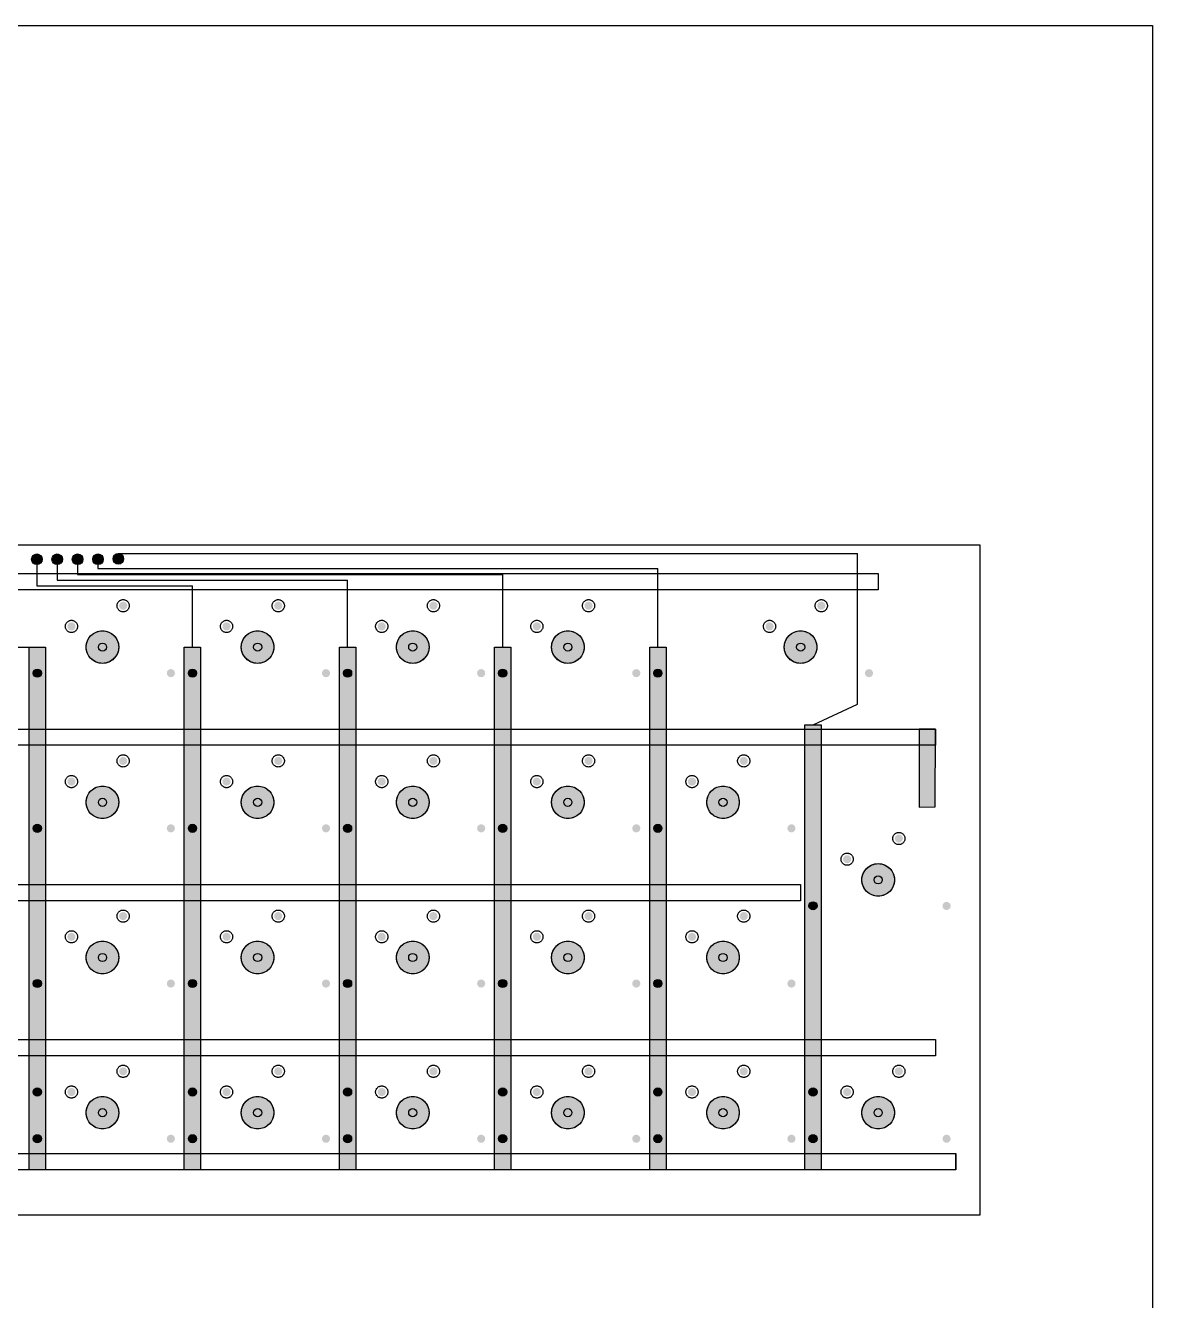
# Model space of a CAD drawing. Header units: millimetres. Extents: x -212 to 952, y -78 to 872.
# Drawn here: x 363.1 to 501.5, y 78.3 to 234.8 of the extents above; entities that cross this region are included whole.
import ezdxf

# ---------------------------------------------------------------- set-up
doc = ezdxf.new("R2010")
doc.units = ezdxf.units.MM
doc.linetypes.add('DASHED', pattern=[19.05, 12.7, -6.35])
for name, color, linetype in [('Bottom_Trail', 16, 'Continuous'), ('PCB_Outline', 5, 'Continuous'), ('SwitchHoles', 1, 'DASHED'), ('Top_Lines', 171, 'Continuous')]:
    doc.layers.add(name, color=color, linetype=linetype)
doc.layers.add('Top_Trail', color=171, linetype='Continuous', lineweight=25)

msp = doc.modelspace()

# ---------------------------------------------------------------- hatches: boundary and pattern name
at = {"layer": 'Bottom_Trail'}
h = msp.add_hatch(color=256, dxfattribs=at)
h.set_gradient(color1=(255, 255, 255))
edge = h.paths.add_edge_path()
edge.add_arc((368.743, 161.068), 0.5, 0, 360)
edge = h.paths.add_edge_path()
edge.add_arc((375.093, 163.608), 0.5, 0, 360)
edge = h.paths.add_edge_path()
edge.add_arc((380.953, 155.331), 0.5, 0, 360)
h = msp.add_hatch(color=256, dxfattribs=at)
h.set_gradient(color1=(255, 255, 255))
edge = h.paths.add_edge_path()
edge.add_arc((387.793, 161.068), 0.5, 0, 360)
edge = h.paths.add_edge_path()
edge.add_arc((394.143, 163.608), 0.5, 0, 360)
edge = h.paths.add_edge_path()
edge.add_arc((400.003, 155.331), 0.5, 0, 360)
h = msp.add_hatch(color=256, dxfattribs=at)
h.set_gradient(color1=(255, 255, 255))
edge = h.paths.add_edge_path()
edge.add_arc((406.843, 161.068), 0.5, 0, 360)
edge = h.paths.add_edge_path()
edge.add_arc((413.193, 163.608), 0.5, 0, 360)
edge = h.paths.add_edge_path()
edge.add_arc((419.053, 155.331), 0.5, 0, 360)
h = msp.add_hatch(color=256, dxfattribs=at)
h.set_gradient(color1=(255, 255, 255))
edge = h.paths.add_edge_path()
edge.add_arc((425.893, 161.068), 0.5, 0, 360)
edge = h.paths.add_edge_path()
edge.add_arc((432.243, 163.608), 0.5, 0, 360)
edge = h.paths.add_edge_path()
edge.add_arc((438.103, 155.331), 0.5, 0, 360)
h = msp.add_hatch(color=256, dxfattribs=at)
h.set_gradient(color1=(255, 255, 255))
edge = h.paths.add_edge_path()
edge.add_arc((454.468, 161.068), 0.5, 0, 360)
edge = h.paths.add_edge_path()
edge.add_arc((460.818, 163.608), 0.5, 0, 360)
edge = h.paths.add_edge_path()
edge.add_arc((466.678, 155.331), 0.5, 0, 360)
h = msp.add_hatch(color=256, dxfattribs=at)
h.set_gradient(color1=(0, 255, 0), color2=(0, 255, 0))
edge = h.paths.add_edge_path()
edge.add_arc((372.553, 158.528), 2, 0, 360)
h = msp.add_hatch(color=256, dxfattribs=at)
h.set_gradient(color1=(0, 255, 0), color2=(0, 255, 0))
edge = h.paths.add_edge_path()
edge.add_arc((391.603, 158.528), 2, 0, 360)
h = msp.add_hatch(color=256, dxfattribs=at)
h.set_gradient(color1=(0, 255, 0), color2=(0, 255, 0))
edge = h.paths.add_edge_path()
edge.add_arc((410.653, 158.528), 2, 0, 360)
h = msp.add_hatch(color=256, dxfattribs=at)
h.set_gradient(color1=(0, 255, 0), color2=(0, 255, 0))
edge = h.paths.add_edge_path()
edge.add_arc((429.703, 158.528), 2, 0, 360)
h = msp.add_hatch(color=256, dxfattribs=at)
h.set_gradient(color1=(0, 255, 0), color2=(0, 255, 0))
edge = h.paths.add_edge_path()
edge.add_arc((458.278, 158.528), 2, 0, 360)
h = msp.add_hatch(color=256, dxfattribs=at)
h.set_gradient(color1=(0, 255, 0), color2=(0, 255, 0))
h.paths.add_polyline_path([(474.797, 138.909), (474.836, 148.473), (472.841, 148.473), (472.834, 138.901)])
h = msp.add_hatch(color=256, dxfattribs=at)
h.set_gradient(color1=(255, 255, 255))
edge = h.paths.add_edge_path()
edge.add_arc((368.743, 142.018), 0.5, 0, 360)
edge = h.paths.add_edge_path()
edge.add_arc((375.093, 144.558), 0.5, 0, 360)
edge = h.paths.add_edge_path()
edge.add_arc((380.953, 136.281), 0.5, 0, 360)
h = msp.add_hatch(color=256, dxfattribs=at)
h.set_gradient(color1=(255, 255, 255))
edge = h.paths.add_edge_path()
edge.add_arc((387.793, 142.018), 0.5, 0, 360)
edge = h.paths.add_edge_path()
edge.add_arc((394.143, 144.558), 0.5, 0, 360)
edge = h.paths.add_edge_path()
edge.add_arc((400.003, 136.281), 0.5, 0, 360)
h = msp.add_hatch(color=256, dxfattribs=at)
h.set_gradient(color1=(255, 255, 255))
edge = h.paths.add_edge_path()
edge.add_arc((406.843, 142.018), 0.5, 0, 360)
edge = h.paths.add_edge_path()
edge.add_arc((413.193, 144.558), 0.5, 0, 360)
edge = h.paths.add_edge_path()
edge.add_arc((419.053, 136.281), 0.5, 0, 360)
h = msp.add_hatch(color=256, dxfattribs=at)
h.set_gradient(color1=(255, 255, 255))
edge = h.paths.add_edge_path()
edge.add_arc((425.893, 142.018), 0.5, 0, 360)
edge = h.paths.add_edge_path()
edge.add_arc((432.243, 144.558), 0.5, 0, 360)
edge = h.paths.add_edge_path()
edge.add_arc((438.103, 136.281), 0.5, 0, 360)
h = msp.add_hatch(color=256, dxfattribs=at)
h.set_gradient(color1=(255, 255, 255))
edge = h.paths.add_edge_path()
edge.add_arc((444.943, 142.018), 0.5, 0, 360)
edge = h.paths.add_edge_path()
edge.add_arc((451.293, 144.558), 0.5, 0, 360)
edge = h.paths.add_edge_path()
edge.add_arc((457.153, 136.281), 0.5, 0, 360)
h = msp.add_hatch(color=256, dxfattribs=at)
h.set_gradient(color1=(0, 255, 0), color2=(0, 255, 0))
edge = h.paths.add_edge_path()
edge.add_arc((372.553, 139.478), 2, 0, 360)
h = msp.add_hatch(color=256, dxfattribs=at)
h.set_gradient(color1=(0, 255, 0), color2=(0, 255, 0))
edge = h.paths.add_edge_path()
edge.add_arc((391.603, 139.478), 2, 0, 360)
h = msp.add_hatch(color=256, dxfattribs=at)
h.set_gradient(color1=(0, 255, 0), color2=(0, 255, 0))
edge = h.paths.add_edge_path()
edge.add_arc((410.653, 139.478), 2, 0, 360)
h = msp.add_hatch(color=256, dxfattribs=at)
h.set_gradient(color1=(0, 255, 0), color2=(0, 255, 0))
edge = h.paths.add_edge_path()
edge.add_arc((429.703, 139.478), 2, 0, 360)
h = msp.add_hatch(color=256, dxfattribs=at)
h.set_gradient(color1=(0, 255, 0), color2=(0, 255, 0))
edge = h.paths.add_edge_path()
edge.add_arc((448.753, 139.478), 2, 0, 360)
h = msp.add_hatch(color=256, dxfattribs=at)
h.set_gradient(color1=(255, 255, 255))
edge = h.paths.add_edge_path()
edge.add_arc((463.993, 132.493), 0.5, 0, 360)
edge = h.paths.add_edge_path()
edge.add_arc((470.343, 135.033), 0.5, 0, 360)
edge = h.paths.add_edge_path()
edge.add_arc((476.203, 126.756), 0.5, 0, 360)
h = msp.add_hatch(color=256, dxfattribs=at)
h.set_gradient(color1=(0, 255, 0), color2=(0, 255, 0))
edge = h.paths.add_edge_path()
edge.add_arc((467.803, 129.953), 2, 0, 360)
h = msp.add_hatch(color=256, dxfattribs=at)
h.set_gradient(color1=(255, 255, 255))
edge = h.paths.add_edge_path()
edge.add_arc((368.743, 122.968), 0.5, 0, 360)
edge = h.paths.add_edge_path()
edge.add_arc((375.093, 125.508), 0.5, 0, 360)
edge = h.paths.add_edge_path()
edge.add_arc((380.953, 117.231), 0.5, 0, 360)
h = msp.add_hatch(color=256, dxfattribs=at)
h.set_gradient(color1=(255, 255, 255))
edge = h.paths.add_edge_path()
edge.add_arc((387.793, 122.968), 0.5, 0, 360)
edge = h.paths.add_edge_path()
edge.add_arc((394.143, 125.508), 0.5, 0, 360)
edge = h.paths.add_edge_path()
edge.add_arc((400.003, 117.231), 0.5, 0, 360)
h = msp.add_hatch(color=256, dxfattribs=at)
h.set_gradient(color1=(255, 255, 255))
edge = h.paths.add_edge_path()
edge.add_arc((406.843, 122.968), 0.5, 0, 360)
edge = h.paths.add_edge_path()
edge.add_arc((413.193, 125.508), 0.5, 0, 360)
edge = h.paths.add_edge_path()
edge.add_arc((419.053, 117.231), 0.5, 0, 360)
h = msp.add_hatch(color=256, dxfattribs=at)
h.set_gradient(color1=(255, 255, 255))
edge = h.paths.add_edge_path()
edge.add_arc((425.893, 122.968), 0.5, 0, 360)
edge = h.paths.add_edge_path()
edge.add_arc((432.243, 125.508), 0.5, 0, 360)
edge = h.paths.add_edge_path()
edge.add_arc((438.103, 117.231), 0.5, 0, 360)
h = msp.add_hatch(color=256, dxfattribs=at)
h.set_gradient(color1=(255, 255, 255))
edge = h.paths.add_edge_path()
edge.add_arc((444.943, 122.968), 0.5, 0, 360)
edge = h.paths.add_edge_path()
edge.add_arc((451.293, 125.508), 0.5, 0, 360)
edge = h.paths.add_edge_path()
edge.add_arc((457.153, 117.231), 0.5, 0, 360)
h = msp.add_hatch(color=256, dxfattribs=at)
h.set_gradient(color1=(0, 255, 0), color2=(0, 255, 0))
edge = h.paths.add_edge_path()
edge.add_arc((372.553, 120.428), 2, 0, 360)
h = msp.add_hatch(color=256, dxfattribs=at)
h.set_gradient(color1=(0, 255, 0), color2=(0, 255, 0))
edge = h.paths.add_edge_path()
edge.add_arc((391.603, 120.428), 2, 0, 360)
h = msp.add_hatch(color=256, dxfattribs=at)
h.set_gradient(color1=(0, 255, 0), color2=(0, 255, 0))
edge = h.paths.add_edge_path()
edge.add_arc((410.653, 120.428), 2, 0, 360)
h = msp.add_hatch(color=256, dxfattribs=at)
h.set_gradient(color1=(0, 255, 0), color2=(0, 255, 0))
edge = h.paths.add_edge_path()
edge.add_arc((429.703, 120.428), 2, 0, 360)
h = msp.add_hatch(color=256, dxfattribs=at)
h.set_gradient(color1=(0, 255, 0), color2=(0, 255, 0))
edge = h.paths.add_edge_path()
edge.add_arc((448.753, 120.428), 2, 0, 360)
h = msp.add_hatch(color=256, dxfattribs=at)
h.set_gradient(color1=(255, 255, 255))
edge = h.paths.add_edge_path()
edge.add_arc((368.743, 103.918), 0.5, 0, 360)
edge = h.paths.add_edge_path()
edge.add_arc((375.093, 106.458), 0.5, 0, 360)
edge = h.paths.add_edge_path()
edge.add_arc((380.953, 98.181), 0.5, 0, 360)
h = msp.add_hatch(color=256, dxfattribs=at)
h.set_gradient(color1=(255, 255, 255))
edge = h.paths.add_edge_path()
edge.add_arc((387.793, 103.918), 0.5, 0, 360)
edge = h.paths.add_edge_path()
edge.add_arc((394.143, 106.458), 0.5, 0, 360)
edge = h.paths.add_edge_path()
edge.add_arc((400.003, 98.181), 0.5, 0, 360)
h = msp.add_hatch(color=256, dxfattribs=at)
h.set_gradient(color1=(255, 255, 255))
edge = h.paths.add_edge_path()
edge.add_arc((406.843, 103.918), 0.5, 0, 360)
edge = h.paths.add_edge_path()
edge.add_arc((413.193, 106.458), 0.5, 0, 360)
edge = h.paths.add_edge_path()
edge.add_arc((419.053, 98.181), 0.5, 0, 360)
h = msp.add_hatch(color=256, dxfattribs=at)
h.set_gradient(color1=(255, 255, 255))
edge = h.paths.add_edge_path()
edge.add_arc((425.893, 103.918), 0.5, 0, 360)
edge = h.paths.add_edge_path()
edge.add_arc((432.243, 106.458), 0.5, 0, 360)
edge = h.paths.add_edge_path()
edge.add_arc((438.103, 98.181), 0.5, 0, 360)
h = msp.add_hatch(color=256, dxfattribs=at)
h.set_gradient(color1=(255, 255, 255))
edge = h.paths.add_edge_path()
edge.add_arc((444.943, 103.918), 0.5, 0, 360)
edge = h.paths.add_edge_path()
edge.add_arc((451.293, 106.458), 0.5, 0, 360)
edge = h.paths.add_edge_path()
edge.add_arc((457.153, 98.181), 0.5, 0, 360)
h = msp.add_hatch(color=256, dxfattribs=at)
h.set_gradient(color1=(255, 255, 255))
edge = h.paths.add_edge_path()
edge.add_arc((463.993, 103.918), 0.5, 0, 360)
edge = h.paths.add_edge_path()
edge.add_arc((470.343, 106.458), 0.5, 0, 360)
edge = h.paths.add_edge_path()
edge.add_arc((476.203, 98.181), 0.5, 0, 360)
h = msp.add_hatch(color=256, dxfattribs=at)
h.set_gradient(color1=(0, 255, 0), color2=(0, 255, 0))
edge = h.paths.add_edge_path()
edge.add_arc((372.553, 101.378), 2, 0, 360)
h = msp.add_hatch(color=256, dxfattribs=at)
h.set_gradient(color1=(0, 255, 0), color2=(0, 255, 0))
edge = h.paths.add_edge_path()
edge.add_arc((391.603, 101.378), 2, 0, 360)
h = msp.add_hatch(color=256, dxfattribs=at)
h.set_gradient(color1=(0, 255, 0), color2=(0, 255, 0))
edge = h.paths.add_edge_path()
edge.add_arc((410.653, 101.378), 2, 0, 360)
h = msp.add_hatch(color=256, dxfattribs=at)
h.set_gradient(color1=(0, 255, 0), color2=(0, 255, 0))
edge = h.paths.add_edge_path()
edge.add_arc((429.703, 101.378), 2, 0, 360)
h = msp.add_hatch(color=256, dxfattribs=at)
h.set_gradient(color1=(0, 255, 0), color2=(0, 255, 0))
edge = h.paths.add_edge_path()
edge.add_arc((448.753, 101.378), 2, 0, 360)
h = msp.add_hatch(color=256, dxfattribs=at)
h.set_gradient(color1=(0, 255, 0), color2=(0, 255, 0))
edge = h.paths.add_edge_path()
edge.add_arc((467.803, 101.378), 2, 0, 360)
at = {"layer": 'Top_Trail'}
h = msp.add_hatch(color=256, dxfattribs=at)
h.set_gradient(color1=(127, 127, 255), color2=(127, 127, 255))
edge = h.paths.add_edge_path()
edge.add_arc((364.503, 169.309), 0.65, 0, 360)
h = msp.add_hatch(color=256, dxfattribs=at)
h.set_gradient(color1=(127, 127, 255), color2=(127, 127, 255))
edge = h.paths.add_edge_path()
edge.add_arc((367.003, 169.309), 0.65, 0, 360)
h = msp.add_hatch(color=256, dxfattribs=at)
h.set_gradient(color1=(127, 127, 255), color2=(127, 127, 255))
edge = h.paths.add_edge_path()
edge.add_arc((369.503, 169.309), 0.65, 0, 360)
h = msp.add_hatch(color=256, dxfattribs=at)
h.set_gradient(color1=(127, 127, 255), color2=(127, 127, 255))
edge = h.paths.add_edge_path()
edge.add_arc((372.003, 169.309), 0.65, 0, 360)
h = msp.add_hatch(color=256, dxfattribs=at)
h.set_gradient(color1=(127, 127, 255), color2=(127, 127, 255))
edge = h.paths.add_edge_path()
edge.add_arc((374.498, 169.359), 0.65, 0, 360)
h = msp.add_hatch(color=256, dxfattribs=at)
h.set_gradient(color1=(128, 128, 255), color2=(128, 128, 255))
h.paths.add_polyline_path([(230.203, 94.378), (230.203, 158.528), (232.203, 158.528), (232.203, 94.378)])
h.paths.add_polyline_path([(249.253, 94.378), (249.253, 158.528), (251.253, 158.528), (251.253, 94.378)])
h.paths.add_polyline_path([(268.303, 94.378), (268.303, 158.528), (270.303, 158.528), (270.303, 94.378)])
h.paths.add_polyline_path([(306.403, 94.378), (306.403, 158.528), (308.403, 158.528), (308.403, 94.378)])
h.paths.add_polyline_path([(287.353, 94.378), (287.353, 158.528), (289.353, 158.528), (289.353, 94.378)])
h.paths.add_polyline_path([(325.453, 94.378), (325.453, 158.528), (327.453, 158.528), (327.453, 94.378)])
h.paths.add_polyline_path([(344.503, 110.903), (344.503, 158.528), (346.503, 158.528), (346.503, 110.903)])
h.paths.add_polyline_path([(363.553, 94.378), (363.553, 158.528), (365.553, 158.528), (365.553, 94.378)])
h.paths.add_polyline_path([(458.803, 94.378), (458.803, 149.003), (460.803, 149.003), (460.803, 94.378)])
h.paths.add_polyline_path([(382.603, 94.378), (382.603, 158.528), (384.603, 158.528), (384.603, 94.378)])
h.paths.add_polyline_path([(401.653, 94.378), (401.653, 158.528), (403.653, 158.528), (403.653, 94.378)])
h.paths.add_polyline_path([(420.703, 94.378), (420.703, 158.528), (422.703, 158.528), (422.703, 94.378)])
h.paths.add_polyline_path([(439.753, 94.378), (439.753, 158.528), (441.753, 158.528), (441.753, 94.378)])
edge = h.paths.add_edge_path(flags=0)
edge.add_arc((231.203, 98.181), 0.5, 0, 360)
edge = h.paths.add_edge_path(flags=16)
edge.add_arc((231.203, 117.231), 0.5, 0, 360)
edge = h.paths.add_edge_path(flags=0)
edge.add_arc((231.203, 136.281), 0.5, 0, 360)
edge = h.paths.add_edge_path(flags=0)
edge.add_arc((231.203, 155.331), 0.5, 0, 360)
edge = h.paths.add_edge_path(flags=0)
edge.add_arc((250.253, 98.181), 0.5, 0, 360)
edge = h.paths.add_edge_path(flags=16)
edge.add_arc((250.253, 117.231), 0.5, 0, 360)
edge = h.paths.add_edge_path(flags=0)
edge.add_arc((250.253, 136.281), 0.5, 0, 360)
edge = h.paths.add_edge_path(flags=0)
edge.add_arc((250.253, 155.331), 0.5, 0, 360)
edge = h.paths.add_edge_path(flags=0)
edge.add_arc((269.303, 98.181), 0.5, 0, 360)
edge = h.paths.add_edge_path(flags=16)
edge.add_arc((269.303, 117.231), 0.5, 0, 360)
edge = h.paths.add_edge_path(flags=0)
edge.add_arc((269.303, 136.281), 0.5, 0, 360)
edge = h.paths.add_edge_path(flags=0)
edge.add_arc((269.303, 155.331), 0.5, 0, 360)
edge = h.paths.add_edge_path(flags=0)
edge.add_arc((307.403, 98.181), 0.5, 0, 360)
edge = h.paths.add_edge_path(flags=16)
edge.add_arc((307.403, 117.231), 0.5, 0, 360)
edge = h.paths.add_edge_path(flags=0)
edge.add_arc((307.403, 136.281), 0.5, 0, 360)
edge = h.paths.add_edge_path(flags=0)
edge.add_arc((307.403, 155.331), 0.5, 0, 360)
edge = h.paths.add_edge_path(flags=0)
edge.add_arc((288.353, 98.181), 0.5, 0, 360)
edge = h.paths.add_edge_path(flags=16)
edge.add_arc((288.353, 117.231), 0.5, 0, 360)
edge = h.paths.add_edge_path(flags=0)
edge.add_arc((288.353, 136.281), 0.5, 0, 360)
edge = h.paths.add_edge_path(flags=0)
edge.add_arc((288.353, 155.331), 0.5, 0, 360)
edge = h.paths.add_edge_path(flags=0)
edge.add_arc((326.453, 98.181), 0.5, 0, 360)
edge = h.paths.add_edge_path(flags=16)
edge.add_arc((326.453, 117.231), 0.5, 0, 360)
edge = h.paths.add_edge_path(flags=0)
edge.add_arc((326.453, 136.281), 0.5, 0, 360)
edge = h.paths.add_edge_path(flags=0)
edge.add_arc((326.453, 155.331), 0.5, 0, 360)
edge = h.paths.add_edge_path(flags=0)
edge.add_arc((364.553, 98.181), 0.5, 0, 360)
edge = h.paths.add_edge_path(flags=16)
edge.add_arc((364.553, 117.231), 0.5, 0, 360)
edge = h.paths.add_edge_path(flags=0)
edge.add_arc((364.553, 136.281), 0.5, 0, 360)
edge = h.paths.add_edge_path(flags=0)
edge.add_arc((364.553, 155.331), 0.5, 0, 360)
edge = h.paths.add_edge_path(flags=0)
edge.add_arc((383.603, 98.181), 0.5, 0, 360)
edge = h.paths.add_edge_path(flags=16)
edge.add_arc((383.603, 117.231), 0.5, 0, 360)
edge = h.paths.add_edge_path(flags=0)
edge.add_arc((383.603, 136.281), 0.5, 0, 360)
edge = h.paths.add_edge_path(flags=0)
edge.add_arc((383.603, 155.331), 0.5, 0, 360)
edge = h.paths.add_edge_path(flags=0)
edge.add_arc((402.653, 98.181), 0.5, 0, 360)
edge = h.paths.add_edge_path(flags=16)
edge.add_arc((402.653, 117.231), 0.5, 0, 360)
edge = h.paths.add_edge_path(flags=0)
edge.add_arc((402.653, 136.281), 0.5, 0, 360)
edge = h.paths.add_edge_path(flags=0)
edge.add_arc((402.653, 155.331), 0.5, 0, 360)
edge = h.paths.add_edge_path(flags=0)
edge.add_arc((421.703, 98.181), 0.5, 0, 360)
edge = h.paths.add_edge_path(flags=16)
edge.add_arc((421.703, 117.231), 0.5, 0, 360)
edge = h.paths.add_edge_path(flags=0)
edge.add_arc((421.703, 136.281), 0.5, 0, 360)
edge = h.paths.add_edge_path(flags=0)
edge.add_arc((421.703, 155.331), 0.5, 0, 360)
edge = h.paths.add_edge_path(flags=0)
edge.add_arc((440.753, 98.181), 0.5, 0, 360)
edge = h.paths.add_edge_path(flags=16)
edge.add_arc((440.753, 117.231), 0.5, 0, 360)
edge = h.paths.add_edge_path(flags=0)
edge.add_arc((440.753, 136.281), 0.5, 0, 360)
edge = h.paths.add_edge_path(flags=0)
edge.add_arc((440.753, 155.331), 0.5, 0, 360)
h = msp.add_hatch(color=256, dxfattribs=at)
h.set_gradient(color1=(255, 255, 255))
edge = h.paths.add_edge_path()
edge.add_arc((364.553, 155.331), 0.5, 0, 360)
h = msp.add_hatch(color=256, dxfattribs=at)
h.set_gradient(color1=(255, 255, 255))
edge = h.paths.add_edge_path()
edge.add_arc((383.603, 155.331), 0.5, 0, 360)
h = msp.add_hatch(color=256, dxfattribs=at)
h.set_gradient(color1=(255, 255, 255))
edge = h.paths.add_edge_path()
edge.add_arc((402.653, 155.331), 0.5, 0, 360)
h = msp.add_hatch(color=256, dxfattribs=at)
h.set_gradient(color1=(255, 255, 255))
edge = h.paths.add_edge_path()
edge.add_arc((421.703, 155.331), 0.5, 0, 360)
h = msp.add_hatch(color=256, dxfattribs=at)
h.set_gradient(color1=(255, 255, 255))
edge = h.paths.add_edge_path()
edge.add_arc((440.753, 155.331), 0.5, 0, 360)
h = msp.add_hatch(color=256, dxfattribs=at)
h.set_gradient(color1=(255, 255, 255))
edge = h.paths.add_edge_path()
edge.add_arc((364.553, 136.281), 0.5, 0, 360)
h = msp.add_hatch(color=256, dxfattribs=at)
h.set_gradient(color1=(255, 255, 255))
edge = h.paths.add_edge_path()
edge.add_arc((383.603, 136.281), 0.5, 0, 360)
h = msp.add_hatch(color=256, dxfattribs=at)
h.set_gradient(color1=(255, 255, 255))
edge = h.paths.add_edge_path()
edge.add_arc((402.653, 136.281), 0.5, 0, 360)
h = msp.add_hatch(color=256, dxfattribs=at)
h.set_gradient(color1=(255, 255, 255))
edge = h.paths.add_edge_path()
edge.add_arc((421.703, 136.281), 0.5, 0, 360)
h = msp.add_hatch(color=256, dxfattribs=at)
h.set_gradient(color1=(255, 255, 255))
edge = h.paths.add_edge_path()
edge.add_arc((440.753, 136.281), 0.5, 0, 360)
h = msp.add_hatch(color=256, dxfattribs=at)
h.set_gradient(color1=(255, 255, 255))
edge = h.paths.add_edge_path()
edge.add_arc((459.803, 126.777), 0.5, 0, 360)
h = msp.add_hatch(color=256, dxfattribs=at)
h.set_gradient(color1=(255, 255, 255))
edge = h.paths.add_edge_path()
edge.add_arc((364.553, 117.238), 0.5, 0, 360)
h = msp.add_hatch(color=256, dxfattribs=at)
h.set_gradient(color1=(255, 255, 255))
edge = h.paths.add_edge_path()
edge.add_arc((383.603, 117.238), 0.5, 0, 360)
h = msp.add_hatch(color=256, dxfattribs=at)
h.set_gradient(color1=(255, 255, 255))
edge = h.paths.add_edge_path()
edge.add_arc((402.653, 117.238), 0.5, 0, 360)
h = msp.add_hatch(color=256, dxfattribs=at)
h.set_gradient(color1=(255, 255, 255))
edge = h.paths.add_edge_path()
edge.add_arc((421.703, 117.238), 0.5, 0, 360)
h = msp.add_hatch(color=256, dxfattribs=at)
h.set_gradient(color1=(255, 255, 255))
edge = h.paths.add_edge_path()
edge.add_arc((440.753, 117.238), 0.5, 0, 360)
h = msp.add_hatch(color=256, dxfattribs=at)
h.set_gradient(color1=(255, 255, 255))
edge = h.paths.add_edge_path()
edge.add_arc((364.553, 103.918), 0.5, 0, 360)
h = msp.add_hatch(color=256, dxfattribs=at)
h.set_gradient(color1=(255, 255, 255))
edge = h.paths.add_edge_path()
edge.add_arc((383.603, 103.918), 0.5, 0, 360)
h = msp.add_hatch(color=256, dxfattribs=at)
h.set_gradient(color1=(255, 255, 255))
edge = h.paths.add_edge_path()
edge.add_arc((402.653, 103.918), 0.5, 0, 360)
h = msp.add_hatch(color=256, dxfattribs=at)
h.set_gradient(color1=(255, 255, 255))
edge = h.paths.add_edge_path()
edge.add_arc((421.703, 103.918), 0.5, 0, 360)
h = msp.add_hatch(color=256, dxfattribs=at)
h.set_gradient(color1=(255, 255, 255))
edge = h.paths.add_edge_path()
edge.add_arc((440.753, 103.918), 0.5, 0, 360)
h = msp.add_hatch(color=256, dxfattribs=at)
h.set_gradient(color1=(255, 255, 255))
edge = h.paths.add_edge_path()
edge.add_arc((459.803, 103.918), 0.5, 0, 360)
h = msp.add_hatch(color=256, dxfattribs=at)
h.set_gradient(color1=(255, 255, 255))
edge = h.paths.add_edge_path()
edge.add_arc((364.553, 98.181), 0.5, 0, 360)
h = msp.add_hatch(color=256, dxfattribs=at)
h.set_gradient(color1=(255, 255, 255))
edge = h.paths.add_edge_path()
edge.add_arc((383.603, 98.181), 0.5, 0, 360)
h = msp.add_hatch(color=256, dxfattribs=at)
h.set_gradient(color1=(255, 255, 255))
edge = h.paths.add_edge_path()
edge.add_arc((402.653, 98.181), 0.5, 0, 360)
h = msp.add_hatch(color=256, dxfattribs=at)
h.set_gradient(color1=(255, 255, 255))
edge = h.paths.add_edge_path()
edge.add_arc((421.703, 98.181), 0.5, 0, 360)
h = msp.add_hatch(color=256, dxfattribs=at)
h.set_gradient(color1=(255, 255, 255))
edge = h.paths.add_edge_path()
edge.add_arc((440.753, 98.181), 0.5, 0, 360)
h = msp.add_hatch(color=256, dxfattribs=at)
h.set_gradient(color1=(255, 255, 255))
edge = h.paths.add_edge_path()
edge.add_arc((459.803, 98.181), 0.5, 0, 360)

# ---------------------------------------------------------------- linework, layer by layer
msp.add_lwpolyline([(204.488, 24.828), (204.488, 234.828), (501.488, 234.828), (501.488, 24.828)], close=True)
at = {"layer": 'Bottom_Trail'}
msp.add_line((477.328, 94.378), (477.328, 96.378), dxfattribs=at)
for points in [[(231.203, 165.565), (231.203, 167.565), (467.803, 167.565), (467.803, 165.565)], [(230.203, 146.473), (230.203, 148.473), (474.832, 148.472), (474.832, 146.472)], [(474.797, 138.909), (474.836, 148.473), (472.841, 148.473), (472.834, 138.901)], [(230.203, 127.379), (230.203, 129.379), (458.278, 129.379), (458.278, 127.379)], [(230.203, 108.378), (230.203, 110.378), (474.848, 110.378), (474.848, 108.378)], [(230.203, 94.378), (230.203, 96.378), (477.328, 96.378), (477.328, 94.378)]]:
    msp.add_lwpolyline(points, close=True, dxfattribs=at)
for centre, radius in [((372.553, 158.528), 2), ((391.603, 158.528), 2), ((410.653, 158.528), 2), ((429.703, 158.528), 2), ((458.278, 158.528), 2), ((372.553, 158.528), 0.5), ((391.603, 158.528), 0.5), ((410.653, 158.528), 0.5), ((429.703, 158.528), 0.5), ((458.278, 158.528), 0.5), ((372.553, 139.478), 2), ((391.603, 139.478), 2), ((410.653, 139.478), 2), ((429.703, 139.478), 2), ((448.753, 139.478), 2), ((372.553, 139.478), 0.5), ((391.603, 139.478), 0.5), ((410.653, 139.478), 0.5), ((429.703, 139.478), 0.5), ((448.753, 139.478), 0.5), ((467.803, 129.953), 2), ((467.803, 129.953), 0.5), ((372.553, 120.428), 2), ((391.603, 120.428), 2), ((410.653, 120.428), 2), ((429.703, 120.428), 2), ((448.753, 120.428), 2), ((372.553, 120.428), 0.5), ((391.603, 120.428), 0.5), ((410.653, 120.428), 0.5), ((429.703, 120.428), 0.5), ((448.753, 120.428), 0.5), ((372.553, 101.378), 2), ((391.603, 101.378), 2), ((410.653, 101.378), 2), ((429.703, 101.378), 2), ((448.753, 101.378), 2), ((467.803, 101.378), 2), ((372.553, 101.378), 0.5), ((391.603, 101.378), 0.5), ((410.653, 101.378), 0.5), ((429.703, 101.378), 0.5), ((448.753, 101.378), 0.5), ((467.803, 101.378), 0.5)]:
    msp.add_circle(centre, radius, dxfattribs=at)
at = {"layer": 'PCB_Outline'}
msp.add_lwpolyline([(226.678, 171.053), (226.678, 88.853), (480.328, 88.853), (480.328, 171.053)], close=True, dxfattribs=at)
at = {"layer": 'SwitchHoles'}
for centre, radius in [((375.093, 163.608), 0.75), ((394.143, 163.608), 0.75), ((413.193, 163.608), 0.75), ((432.243, 163.608), 0.75), ((460.818, 163.608), 0.75), ((368.743, 161.068), 0.75), ((387.793, 161.068), 0.75), ((406.843, 161.068), 0.75), ((425.893, 161.068), 0.75), ((454.468, 161.068), 0.75), ((372.553, 158.528), 2), ((391.603, 158.528), 2), ((410.653, 158.528), 2), ((429.703, 158.528), 2), ((458.278, 158.528), 2), ((375.093, 144.558), 0.75), ((394.143, 144.558), 0.75), ((413.193, 144.558), 0.75), ((432.243, 144.558), 0.75), ((451.293, 144.558), 0.75), ((368.743, 142.018), 0.75), ((387.793, 142.018), 0.75), ((406.843, 142.018), 0.75), ((425.893, 142.018), 0.75), ((444.943, 142.018), 0.75), ((372.553, 139.478), 2), ((391.603, 139.478), 2), ((410.653, 139.478), 2), ((429.703, 139.478), 2), ((448.753, 139.478), 2), ((470.343, 135.033), 0.75), ((463.993, 132.493), 0.75), ((467.803, 129.953), 2), ((375.093, 125.508), 0.75), ((394.143, 125.508), 0.75), ((413.193, 125.508), 0.75), ((432.243, 125.508), 0.75), ((451.293, 125.508), 0.75), ((368.743, 122.968), 0.75), ((387.793, 122.968), 0.75), ((406.843, 122.968), 0.75), ((425.893, 122.968), 0.75), ((444.943, 122.968), 0.75), ((372.553, 120.428), 2), ((391.603, 120.428), 2), ((410.653, 120.428), 2), ((429.703, 120.428), 2), ((448.753, 120.428), 2), ((375.093, 106.458), 0.75), ((394.143, 106.458), 0.75), ((413.193, 106.458), 0.75), ((432.243, 106.458), 0.75), ((451.293, 106.458), 0.75), ((470.343, 106.458), 0.75), ((368.743, 103.918), 0.75), ((372.553, 101.378), 2), ((387.793, 103.918), 0.75), ((391.603, 101.378), 2), ((406.843, 103.918), 0.75), ((410.653, 101.378), 2), ((425.893, 103.918), 0.75), ((429.703, 101.378), 2), ((444.943, 103.918), 0.75), ((448.753, 101.378), 2), ((463.993, 103.918), 0.75), ((467.803, 101.378), 2)]:
    msp.add_circle(centre, radius, dxfattribs=at)
at = {"layer": 'Top_Lines'}
for p, q in [((465.278, 151.528), (465.278, 170.009)), ((459.803, 149.003), (465.278, 151.528))]:
    msp.add_line(p, q, dxfattribs=at)
at = {"layer": 'Top_Trail'}
for p, q in [((374.498, 170.009), (465.278, 170.009)), ((364.503, 168.659), (364.503, 166.059)), ((367.003, 168.659), (367.003, 166.759)), ((369.503, 168.659), (369.503, 167.459)), ((369.503, 167.459), (421.703, 167.459)), ((372.003, 168.659), (372.003, 168.159)), ((372.003, 168.159), (440.753, 168.159)), ((421.703, 158.528), (421.703, 167.459)), ((440.753, 158.528), (440.753, 168.159)), ((364.503, 166.059), (383.603, 166.059)), ((367.003, 166.759), (402.653, 166.759)), ((383.603, 158.528), (383.603, 166.059)), ((402.653, 158.528), (402.653, 166.759)), ((362.003, 158.528), (363.553, 158.528))]:
    msp.add_line(p, q, dxfattribs=at)
for points in [[(363.553, 94.378), (363.553, 158.528), (365.553, 158.528), (365.553, 94.378)], [(382.603, 94.378), (382.603, 158.528), (384.603, 158.528), (384.603, 94.378)], [(401.653, 94.378), (401.653, 158.528), (403.653, 158.528), (403.653, 94.378)], [(420.703, 94.378), (420.703, 158.528), (422.703, 158.528), (422.703, 94.378)], [(439.753, 94.378), (439.753, 158.528), (441.753, 158.528), (441.753, 94.378)], [(458.803, 94.378), (458.803, 149.003), (460.803, 149.003), (460.803, 94.378)]]:
    msp.add_lwpolyline(points, close=True, dxfattribs=at)
for centre, radius in [((364.503, 169.309), 0.65), ((364.503, 169.309), 0.5), ((367.003, 169.309), 0.65), ((367.003, 169.309), 0.5), ((369.503, 169.309), 0.65), ((369.503, 169.309), 0.5), ((372.003, 169.309), 0.65), ((372.003, 169.309), 0.5), ((374.498, 169.359), 0.65), ((374.498, 169.359), 0.5), ((364.553, 155.331), 0.5), ((383.603, 155.331), 0.5), ((402.653, 155.331), 0.5), ((421.703, 155.331), 0.5), ((440.753, 155.331), 0.5), ((364.553, 136.281), 0.5), ((383.603, 136.281), 0.5), ((402.653, 136.281), 0.5), ((421.703, 136.281), 0.5), ((440.753, 136.281), 0.5), ((459.803, 126.777), 0.5), ((364.553, 117.231), 0.5), ((383.603, 117.231), 0.5), ((402.653, 117.231), 0.5), ((421.703, 117.231), 0.5), ((440.753, 117.231), 0.5), ((364.553, 103.918), 0.5), ((383.603, 103.918), 0.5), ((402.653, 103.918), 0.5), ((421.703, 103.918), 0.5), ((440.753, 103.918), 0.5), ((459.803, 103.918), 0.5), ((364.553, 98.181), 0.5), ((383.603, 98.181), 0.5), ((402.653, 98.181), 0.5), ((421.703, 98.181), 0.5), ((440.753, 98.181), 0.5), ((459.803, 98.181), 0.5)]:
    msp.add_circle(centre, radius, dxfattribs=at)

doc.saveas('drawing.dxf')
